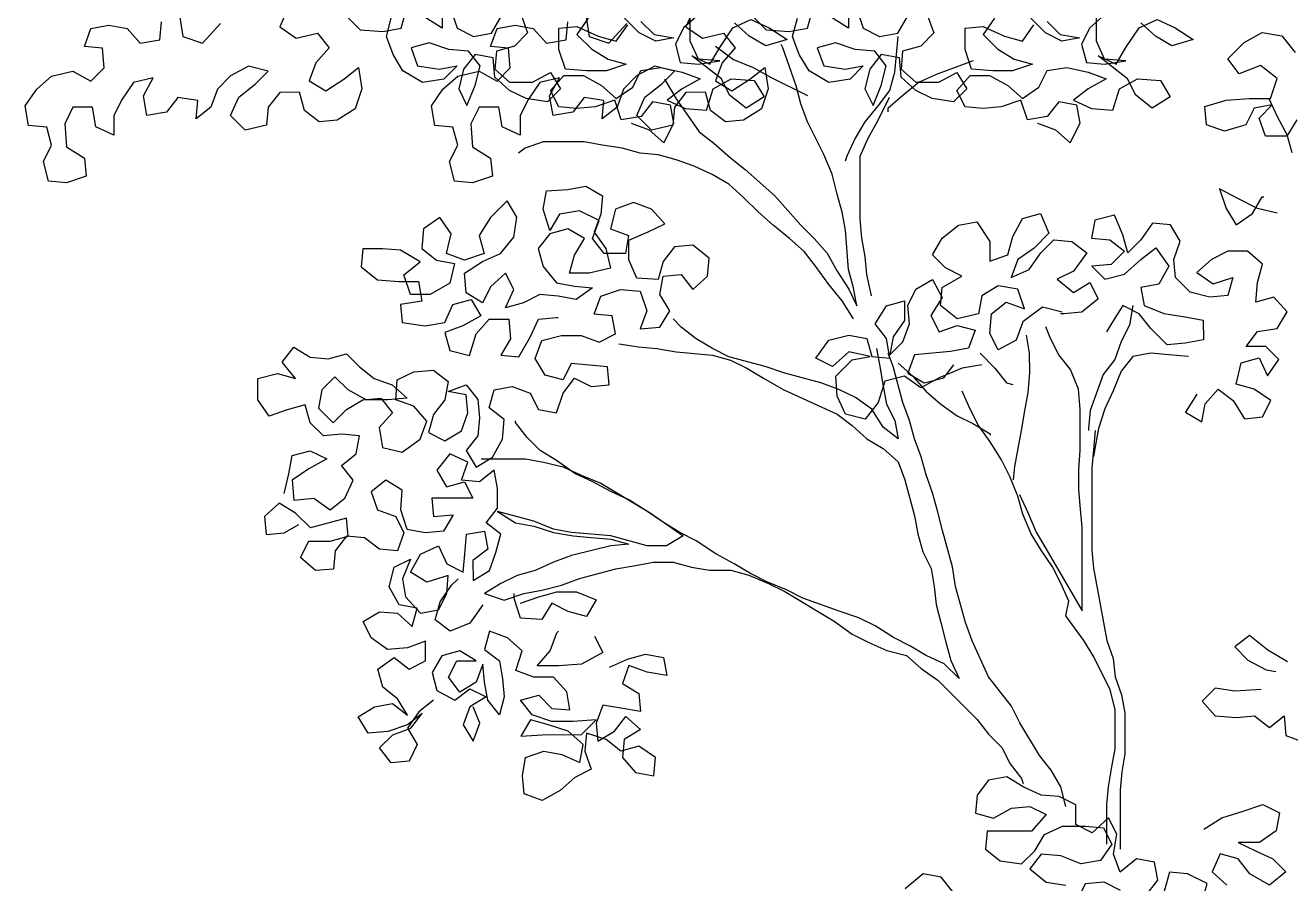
# Model space of a CAD drawing. Header units: millimetres. Extents: x 454 to 24074, y 929 to 15016.
# Drawn here: x 22096 to 22744, y 12458 to 12897 of the extents above; entities that cross this region are included whole.
import ezdxf

# ---------------------------------------------------------------- set-up
doc = ezdxf.new("R2010")
doc.units = ezdxf.units.MM
doc.layers.add('cadblocksdwg.com', color=255, linetype='Continuous')

# ---------------------------------------------------------------- blocks, each defined once
blk = doc.blocks.new('Trees side 019_cad-block.com')
at = {"color": 0}
for points in [[(-708.5, 3330.8), (-690.4, 3324.2), (-675.6, 3311), (-665.7, 3330.8), (-669, 3348.9), (-687.1, 3352.2), (-698.6, 3337.4), (-718.4, 3334), (-725, 3353.8), (-744.8, 3347.2), (-762.9, 3345.5), (-781, 3347.2), (-789.3, 3363.6), (-776.1, 3378.5), (-756.3, 3378.5), (-738.2, 3368.6), (-723.4, 3355.5), (-706.9, 3367), (-698.7, 3383.5), (-678.9, 3386.8), (-657.5, 3381.9), (-639.4, 3375.3), (-657.5, 3365.4), (-672.3, 3353.9), (-654.2, 3345.6), (-632.8, 3344), (-626.2, 3365.4), (-608.1, 3375.3), (-585, 3373.7), (-575.1, 3357.2), (-593.2, 3345.7), (-609.7, 3358.9), (-618, 3375.3), (-647.6, 3398.4), (-629.5, 3390.1), (-619.6, 3406.6), (-606.5, 3426.4), (-588.4, 3434.7), (-570.2, 3426.4), (-552.1, 3414.9), (-573.5, 3408.3), (-590, 3418.2), (-604.8, 3431.3)], [(-641.1, 3439.5), (-655.9, 3426.4), (-664.1, 3409.9), (-659.2, 3391.8), (-641, 3390.1), (-619.6, 3393.4), (-641, 3395.1), (-649.3, 3413.2), (-649.3, 3436.2)], [(-698.7, 3432.9), (-685.5, 3419.7), (-665.8, 3416.5), (-683.9, 3413.1), (-700.4, 3421.4), (-715.2, 3436.2)], [(-751.5, 3436.2), (-763, 3419.7), (-748.1, 3404.9), (-731.6, 3395), (-713.5, 3390.1), (-733.3, 3383.4), (-753.1, 3383.4), (-774.5, 3385.1), (-781.1, 3404.8), (-781.1, 3426.2), (-763, 3427.9), (-741.6, 3418), (-723.4, 3413.1), (-711.9, 3429.6)], [(-889.9, 3445.9), (-883.2, 3426.1), (-866.8, 3417.9), (-848.6, 3421.2), (-838.8, 3437.7)], [(-819, 3439.4), (-812.4, 3421.3), (-825.6, 3408.1), (-843.7, 3403.1), (-845.3, 3385), (-830.5, 3371.8), (-807.4, 3371.8), (-789.3, 3381.8), (-779.4, 3365.3), (-792.6, 3352.1), (-814, 3355.4), (-830.5, 3363.6), (-845.3, 3376.8), (-847, 3396.5), (-865.1, 3399.8), (-876.6, 3385), (-881.5, 3365.2), (-873.3, 3348.7), (-865.1, 3368.5), (-860.1, 3388.3), (-871.7, 3403.1), (-891.5, 3404.7), (-911.2, 3411.3), (-929.4, 3406.3), (-922.8, 3388.2), (-901.3, 3384.9), (-883.2, 3388.3), (-896.4, 3375.1), (-917.8, 3371.7), (-937.6, 3383.3), (-947.5, 3399.7), (-954.1, 3417.8), (-949.2, 3436)], [(-993.6, 3437.6), (-980.4, 3424.4), (-957.4, 3422.8), (-939.3, 3426.1), (-934.3, 3444.2)], [(-898.1, 3445.9), (-898.1, 3426.1), (-916.2, 3437.6)], [(-1053, 3445.8), (-1061.2, 3427.6), (-1044.7, 3416.1), (-1023.3, 3421.1), (-1011.7, 3406.3), (-1024.9, 3391.4), (-1031.5, 3373.3), (-1015, 3363.4), (-996.9, 3375), (-982.1, 3386.5), (-978.7, 3365.1), (-985.3, 3345.3), (-1003.4, 3333.8), (-1021.5, 3332.1), (-1036.4, 3343.6), (-1041.3, 3361.8), (-1061.1, 3361.7), (-1072.6, 3346.9), (-1074.3, 3328.8), (-1095.7, 3323.8), (-1110.5, 3338.6), (-1102.3, 3356.8), (-1085.8, 3369.9), (-1072.7, 3383.1), (-1092.4, 3388.1), (-1110.6, 3378.2), (-1123.7, 3365), (-1130.3, 3346.8), (-1145.1, 3335.3), (-1143.5, 3353.4), (-1163.3, 3356.7), (-1174.8, 3341.9), (-1194.5, 3338.5), (-1197.9, 3358.3), (-1188, 3376.4), (-1207.8, 3371.5), (-1219.3, 3355), (-1227.5, 3338.5), (-1227.5, 3318.7), (-1245.6, 3327), (-1248.9, 3346.7), (-1268.7, 3346.7), (-1276.9, 3330.2), (-1275.2, 3307.2), (-1257.1, 3295.7), (-1255.4, 3277.5), (-1275.2, 3270.9), (-1293.3, 3272.6), (-1298.3, 3292.3), (-1290.1, 3308.8), (-1295, 3326.9), (-1313.2, 3328.6), (-1316.5, 3348.3), (-1304.9, 3364.8), (-1290.1, 3378), (-1268.7, 3383), (-1250.6, 3373.1), (-1237.4, 3386.3), (-1239.1, 3406.1), (-1257.2, 3407.7), (-1250.6, 3425.8), (-1232.5, 3429.1), (-1214.4, 3425.8), (-1201.2, 3411), (-1181.4, 3414.3), (-1179.8, 3432.5)], [(-1161.7, 3439.1), (-1158.4, 3417.7), (-1138.6, 3411.1), (-1120.5, 3430.9)], [(-300.9, 3330.8), (-282.8, 3324.2), (-268, 3311), (-258.1, 3330.8), (-261.4, 3348.9), (-279.5, 3352.2), (-291.1, 3337.4), (-310.8, 3334), (-317.4, 3353.8), (-337.2, 3347.2), (-355.3, 3345.5), (-373.4, 3347.2), (-381.7, 3363.6), (-368.5, 3378.5), (-348.8, 3378.5), (-330.6, 3368.6), (-315.8, 3355.5), (-299.3, 3367), (-291.1, 3383.5), (-271.3, 3386.8), (-249.9, 3381.9), (-231.8, 3375.3), (-249.9, 3365.4), (-264.7, 3353.9), (-246.6, 3345.6), (-225.2, 3344), (-218.6, 3365.4), (-200.5, 3375.3), (-177.4, 3373.7), (-167.5, 3357.2), (-185.6, 3345.7), (-202.1, 3358.9), (-210.4, 3375.3), (-240, 3398.4), (-221.9, 3390.1), (-212, 3406.6), (-198.9, 3426.4), (-180.8, 3434.7), (-162.6, 3426.4), (-144.5, 3414.9), (-165.9, 3408.3), (-182.4, 3418.2), (-197.2, 3431.3)], [(-233.5, 3439.5), (-248.3, 3426.4), (-256.5, 3409.9), (-251.6, 3391.8), (-233.4, 3390.1), (-212, 3393.4), (-233.4, 3395.1), (-241.7, 3413.2), (-241.7, 3436.2)], [(-291.1, 3432.9), (-277.9, 3419.7), (-258.2, 3416.5), (-276.3, 3413.1), (-292.8, 3421.4), (-307.6, 3436.2)], [(-343.9, 3436.2), (-355.4, 3419.7), (-340.5, 3404.9), (-324.1, 3395), (-305.9, 3390.1), (-325.7, 3383.4), (-345.5, 3383.4), (-366.9, 3385.1), (-373.5, 3404.8), (-373.5, 3426.2), (-355.4, 3427.9), (-334, 3418), (-315.8, 3413.1), (-304.3, 3429.6)], [(-482.3, 3445.9), (-475.7, 3426.1), (-459.2, 3417.9), (-441, 3421.2), (-431.2, 3437.7)], [(-411.4, 3439.4), (-404.8, 3421.3), (-418, 3408.1), (-436.1, 3403.1), (-437.7, 3385), (-422.9, 3371.8), (-399.8, 3371.8), (-381.7, 3381.8), (-371.8, 3365.3), (-385, 3352.1), (-406.4, 3355.4), (-422.9, 3363.6), (-437.7, 3376.8), (-439.4, 3396.5), (-457.5, 3399.8), (-469, 3385), (-473.9, 3365.2), (-465.7, 3348.7), (-457.5, 3368.5), (-452.6, 3388.3), (-464.1, 3403.1), (-483.9, 3404.7), (-503.6, 3411.3), (-521.8, 3406.3), (-515.2, 3388.2), (-493.7, 3384.9), (-475.6, 3388.3), (-488.8, 3375.1), (-510.2, 3371.7), (-530, 3383.3), (-539.9, 3399.7), (-546.5, 3417.8), (-541.6, 3436)], [(-586, 3437.6), (-572.9, 3424.4), (-549.8, 3422.8), (-531.7, 3426.1), (-526.7, 3444.2)], [(-490.5, 3445.9), (-490.5, 3426.1), (-508.6, 3437.6)], [(-645.4, 3445.8), (-653.6, 3427.6), (-637.1, 3416.1), (-615.7, 3421.1), (-604.1, 3406.3), (-617.3, 3391.4), (-623.9, 3373.3), (-607.4, 3363.4), (-589.3, 3375), (-574.5, 3386.5), (-571.1, 3365.1), (-577.7, 3345.3), (-595.8, 3333.8), (-614, 3332.1), (-628.8, 3343.6), (-633.8, 3361.8), (-653.5, 3361.7), (-665, 3346.9), (-666.7, 3328.8), (-688.1, 3323.8), (-702.9, 3338.6), (-694.7, 3356.8), (-678.2, 3369.9), (-665.1, 3383.1), (-684.8, 3388.1), (-703, 3378.2), (-716.1, 3365), (-722.7, 3346.8), (-737.5, 3335.3), (-735.9, 3353.4), (-755.7, 3356.7), (-767.2, 3341.9), (-786.9, 3338.5), (-790.3, 3358.3), (-780.4, 3376.4), (-800.2, 3371.5), (-811.7, 3355), (-819.9, 3338.5), (-819.9, 3318.7), (-838, 3327), (-841.3, 3346.7), (-861.1, 3346.7), (-869.3, 3330.2), (-867.6, 3307.2), (-849.5, 3295.7), (-847.8, 3277.5), (-867.6, 3270.9), (-885.7, 3272.6), (-890.7, 3292.3), (-882.5, 3308.8), (-887.4, 3326.9), (-905.6, 3328.6), (-908.9, 3348.3), (-897.4, 3364.8), (-882.5, 3378), (-861.1, 3383), (-843, 3373.1), (-829.8, 3386.3), (-831.5, 3406.1), (-849.6, 3407.7), (-843, 3425.8), (-824.9, 3429.1), (-806.8, 3425.8), (-793.6, 3411), (-773.8, 3414.3), (-772.2, 3432.5)], [(-754.1, 3439.1), (-750.8, 3417.7), (-731, 3411.1), (-712.9, 3430.9)], [(-40.6, 3334.3), (-50.5, 3317.8), (-71.9, 3317.8), (-78.5, 3335.9), (-65.4, 3349.1), (-83.5, 3345.8), (-91.7, 3329.3), (-113.1, 3322.7), (-131.2, 3329.3), (-132.9, 3347.4), (-111.5, 3354), (-88.4, 3355.7), (-67, 3355.7), (-60.4, 3375.5), (-76.9, 3388.6), (-98.3, 3380.4), (-109.9, 3395.2), (-93.4, 3411.7), (-75.3, 3421.6), (-55.5, 3418.3), (-42.3, 3401.8)], [(-441, 3417.9), (-444.3, 3381.7), (-449.2, 3363.6), (-460.8, 3348.7), (-473.9, 3332.2), (-483.8, 3315.8), (-492, 3297.6), (-493.7, 3292.7)], [(-675, 3374.9), (-663.4, 3355.1), (-640.3, 3322.2), (-625.5, 3310.7), (-609, 3295.9), (-594.1, 3284.4), (-564.5, 3258), (-538.1, 3228.4), (-524.9, 3215.2), (-511.7, 3200.4), (-501.8, 3182.3), (-490.2, 3164.2), (-482, 3147.7), (-485.3, 3165.8), (-490.3, 3184), (-493.6, 3223.5), (-496.9, 3241.6), (-501.9, 3259.7), (-506.8, 3279.5), (-515.1, 3299.3), (-531.6, 3332.2), (-538.2, 3350.3), (-543.1, 3368.4), (-549.8, 3388.2), (-556.4, 3406.3), (-558, 3409.6)], [(-623.9, 3407.9), (-605.8, 3394.7), (-586, 3386.5), (-567.9, 3376.6), (-531.6, 3358.5)], [(-365.2, 3393.3), (-401.5, 3380.1), (-419.6, 3371.8), (-436, 3358.6), (-450.9, 3345.4), (-450.9, 3342.1)], [(-467.2, 3157.6), (-472.1, 3179), (-473.8, 3197.1), (-477.1, 3215.3), (-478.8, 3235), (-478.8, 3297.6), (-470.6, 3315.8), (-460.7, 3333.9), (-449.2, 3357)], [(-68.7, 3355.7), (-60.4, 3337.6), (-50.5, 3319.4), (-45.5, 3301.3)], [(-485.3, 3134.5), (-496.8, 3152.6), (-510, 3169.1), (-523.2, 3187.2), (-534.8, 3202), (-549.6, 3215.2), (-566.1, 3228.4), (-580.9, 3241.5), (-595.8, 3256.3), (-610.6, 3269.5), (-627.1, 3279.4), (-645.2, 3287.6), (-663.3, 3294.2), (-681.5, 3299.1), (-699.6, 3300.7), (-717.7, 3305.7), (-737.5, 3308.9), (-755.6, 3312.2), (-796.8, 3312.2), (-814.9, 3305.6), (-821.5, 3300.6)], [(-1056.8, 2959.4), (-1051.9, 2979.2), (-1048.6, 2997.3), (-1030.5, 3002.2), (-1014, 2994), (-1032.1, 2984.1), (-1048.6, 2972.6), (-1046.9, 2952.8), (-1027.1, 2954.5), (-1010.6, 2942.9), (-995.8, 2954.5), (-987.6, 2972.6), (-999.2, 2987.4), (-984.3, 2999), (-981.1, 3017.1), (-999.2, 3018.7), (-1017.3, 3017.1), (-1030.5, 3030.2), (-1035.5, 3048.4), (-1053.6, 3043.4), (-1071.7, 3036.8), (-1083.2, 3053.3), (-1083.3, 3074.7), (-1063.5, 3079.6), (-1045.4, 3074.7), (-1058.6, 3091.2), (-1047, 3106), (-1030.6, 3096.1), (-1012.4, 3094.5), (-994.3, 3099.5), (-981.1, 3086.3), (-966.3, 3074.8), (-948.2, 3068.2), (-933.3, 3055), (-953.1, 3053.4), (-974.5, 3053.4), (-992.6, 3063.2), (-1005.8, 3076.4), (-1019, 3063.2), (-1022.3, 3045.1), (-1007.4, 3030.3), (-994.3, 3043.5), (-977.8, 3053.4), (-959.7, 3055), (-948.1, 3040.2), (-961.3, 3025.4), (-958, 3005.6), (-938.2, 3000.7), (-920.1, 3013.9), (-913.5, 3032), (-926.7, 3046.8), (-944.8, 3053.4), (-943.2, 3073.2), (-926.7, 3081.4), (-907, 3083.1), (-892.1, 3071.6), (-895.4, 3053.4), (-906.9, 3038.6), (-911.9, 3020.5), (-895.4, 3012.2), (-878.9, 3022.1), (-872.3, 3040.3), (-874, 3058.4), (-892.1, 3061.7), (-874, 3068.3), (-862.5, 3053.5), (-860.8, 3035.3), (-862.4, 3017.2), (-874, 3002.4), (-864.1, 2985.9), (-847.6, 2995.8), (-837.7, 3013.9), (-836.1, 3033.7), (-850.9, 3045.2), (-846, 3063.4), (-827.9, 3066.7), (-809.8, 3060.1), (-801.5, 3043.6), (-783.4, 3040.4), (-776.8, 3060.1), (-765.3, 3075), (-748.8, 3066.7), (-730.7, 3068.4), (-732.3, 3086.5), (-768.6, 3089.8), (-776.8, 3073.3), (-794.9, 3078.2), (-804.8, 3094.7), (-798.3, 3112.8), (-778.5, 3117.8), (-758.7, 3117.8), (-740.6, 3111.2), (-724.1, 3119.5), (-727.5, 3137.6), (-745.6, 3139.2), (-739, 3157.4), (-719.2, 3164), (-699.5, 3162.3), (-692.9, 3142.6), (-699.4, 3124.5), (-679.7, 3126.1), (-669.8, 3142.6), (-679.7, 3159.1), (-676.4, 3177.2), (-658.3, 3178.9), (-646.7, 3164), (-631.9, 3177.2), (-630.3, 3195.4), (-646.8, 3208.5), (-664.9, 3206.9), (-676.4, 3192), (-681.4, 3173.9), (-702.8, 3175.5), (-711, 3193.6), (-711, 3213.4), (-691.3, 3221.7), (-674.8, 3229.9), (-688, 3244.7), (-706.1, 3251.3), (-724.3, 3244.7), (-729.2, 3224.9), (-711.1, 3218.3), (-714.3, 3200.2), (-735.7, 3200.2), (-747.3, 3215), (-740.7, 3233.1), (-760.5, 3243), (-780.3, 3239.7), (-790.1, 3223.2), (-796.7, 3244.6), (-793.5, 3262.8), (-772.1, 3264.4), (-753.9, 3267.7), (-737.4, 3257.9), (-739.1, 3239.7), (-745.7, 3221.6), (-734.1, 3205.1), (-729.1, 3185.4), (-750.6, 3180.4), (-770.3, 3180.4), (-765.4, 3198.5), (-755.5, 3215), (-772, 3224.9), (-790.1, 3219.9), (-801.7, 3205.1), (-796.7, 3187), (-783.5, 3170.5), (-765.4, 3167.2), (-747.2, 3165.6), (-763.7, 3154), (-781.8, 3157.3), (-800, 3159), (-816.4, 3150.7), (-834.5, 3145.7), (-826.3, 3163.9), (-834.6, 3180.3), (-849.4, 3167.1), (-857.6, 3150.7), (-874.1, 3160.5), (-875.8, 3180.3), (-857.7, 3191.9), (-839.5, 3200.1), (-826.4, 3216.6), (-823.1, 3236.4), (-833, 3252.8), (-849.5, 3236.3), (-861, 3218.2), (-856, 3200.1), (-875.8, 3193.5), (-893.9, 3200.1), (-889, 3219.8), (-900.5, 3236.3), (-917, 3224.7), (-918.6, 3205), (-903.8, 3193.5), (-885.7, 3190.2), (-890.6, 3170.4), (-910.3, 3158.9), (-930.1, 3158.8), (-936.7, 3178.6), (-920.3, 3191.8), (-940, 3203.3), (-958.2, 3204.9), (-977.9, 3204.9), (-979.6, 3186.8), (-963.1, 3173.6), (-941.7, 3172), (-921.9, 3172), (-918.6, 3152.3), (-940, 3148.9), (-938.3, 3130.8), (-915.3, 3127.5), (-895.5, 3130.9), (-887.3, 3149), (-869.2, 3154), (-859.3, 3137.5), (-877.4, 3127.6), (-895.5, 3121), (-890.5, 3102.9), (-870.7, 3097.9), (-864.2, 3119.4), (-851, 3134.2), (-831.2, 3134.2), (-829.6, 3114.4), (-839.4, 3098), (-821.3, 3096.3), (-809.8, 3116.1), (-801.6, 3134.2), (-783.5, 3135.9), (-781.8, 3135.9)], [(-60.3, 3240.4), (-80.1, 3245.3), (-99.9, 3255.2), (-118, 3265), (-111.4, 3245.3), (-101.5, 3228.8), (-85, 3240.3), (-75.2, 3256.8), (-73.5, 3256.8)], [(-276, 3141.3), (-295.8, 3146.2), (-315.6, 3131.4), (-322.1, 3113.3), (-340.3, 3103.4), (-348.5, 3119.8), (-346.9, 3139.6), (-332.1, 3151.1), (-313.9, 3144.6), (-320.5, 3164.3), (-340.3, 3167.6), (-356.8, 3157.7), (-360.1, 3139.6), (-381.5, 3134.6), (-398, 3147.8), (-396.3, 3165.9), (-376.6, 3177.5), (-393.1, 3185.7), (-406.2, 3198.9), (-396.4, 3215.3), (-379.9, 3228.5), (-361.8, 3231.8), (-348.6, 3212.1), (-348.6, 3192.3), (-330.5, 3198.9), (-325.5, 3217.1), (-315.7, 3235.2), (-297.6, 3240.1), (-289.3, 3220.4), (-304.1, 3205.5), (-320.6, 3194), (-327.1, 3175.9), (-309, 3184.1), (-297.5, 3200.6), (-284.3, 3213.8), (-266.2, 3212.2), (-251.4, 3200.6), (-264.5, 3182.5), (-281, 3174.3), (-264.5, 3161.1), (-248.1, 3171), (-239.8, 3154.5), (-256.3, 3141.3), (-274.4, 3139.7), (-277.7, 3139.7)], [(-140.9, 3059.1), (-152.4, 3040.9), (-135.9, 3031.1), (-132.6, 3049.2), (-119.5, 3064), (-104.6, 3052.5), (-93.1, 3034.4), (-75, 3036.1), (-66.7, 3052.5), (-83.2, 3064.1), (-101.3, 3069), (-96.4, 3090.4), (-78.3, 3095.4), (-70, 3077.3), (-58.5, 3093.7), (-71.7, 3106.9), (-91.5, 3106.9), (-80, 3121.7), (-60.2, 3125), (-50.3, 3141.5), (-63.5, 3156.3), (-81.6, 3151.4), (-80, 3171.1), (-75.1, 3189.3), (-89.9, 3202.4), (-109.7, 3202.4), (-126.2, 3194.2), (-141, 3181), (-124.5, 3169.5), (-104.7, 3176.1), (-109.7, 3157.9), (-127.8, 3156.3), (-147.6, 3161.2), (-162.4, 3176), (-164.1, 3194.1), (-157.5, 3212.3), (-167.4, 3228.7), (-185.5, 3230.4), (-197, 3213.9), (-210.2, 3200.7), (-215.2, 3218.8), (-223.4, 3238.6), (-243.2, 3233.6), (-246.5, 3215.5), (-228.3, 3213.8), (-213.5, 3202.3), (-226.7, 3189.1), (-246.4, 3187.5), (-233.2, 3174.3), (-213.5, 3179.3), (-197, 3194.1), (-182.2, 3205.7), (-169, 3187.5), (-178.9, 3169.4), (-197, 3166.1), (-193.7, 3148), (-173.9, 3139.8), (-152.5, 3136.5), (-134.4, 3133.2), (-134.3, 3113.4), (-152.5, 3110.1), (-170.6, 3108.5), (-187.1, 3124.9), (-198.6, 3139.7), (-215.1, 3148), (-226.6, 3129.8), (-231.5, 3121.6)], [(-356.7, 3088.5), (-376.5, 3085.2), (-399.5, 3075.3), (-417.7, 3065.4), (-434.1, 3076.9), (-453.9, 3072), (-460.5, 3050.5), (-473.6, 3034), (-493.4, 3039), (-501.7, 3057.1), (-503.3, 3076.9), (-486.9, 3093.3), (-468.8, 3096.7), (-490.2, 3101.6), (-506.6, 3086.7), (-523.1, 3095), (-510, 3113.1), (-490.2, 3118.1), (-472.1, 3114.8), (-467.1, 3096.7), (-449, 3095), (-452.3, 3114.8), (-463.8, 3129.6), (-452.3, 3147.7), (-434.2, 3152.7), (-434.2, 3132.9), (-445.7, 3116.4), (-449, 3098.3), (-435.8, 3111.5), (-429.3, 3129.6), (-430.9, 3147.8), (-422.7, 3164.2), (-406.2, 3174.1), (-396.3, 3156), (-407.8, 3137.9), (-399.6, 3121.4), (-381.5, 3128), (-363.3, 3123.1), (-369.9, 3105), (-388, 3101.7), (-424.3, 3098.3), (-430.9, 3080.2), (-414.4, 3070.3), (-394.6, 3075.3), (-384.7, 3088.5)], [(-205.2, 3148), (-208.5, 3128.2), (-216.7, 3111.7), (-223.3, 3093.6), (-234.8, 3078.7), (-247.9, 3042.5), (-249.6, 3024.4), (-249.6, 3022.7)], [(-462.2, 3104.9), (-458.9, 3086.8), (-455.6, 3067), (-452.2, 3048.9), (-444, 3032.4), (-440.7, 3014.3), (-455.5, 3025.8), (-467.1, 3043.9), (-483.5, 3055.5), (-500, 3063.7), (-518.2, 3070.3), (-554.4, 3080.1), (-574.2, 3086.7), (-610.4, 3096.5), (-626.9, 3104.7), (-643.4, 3114.6), (-658.2, 3126.1), (-666.5, 3134.4)], [(-318.7, 2958.4), (-310.5, 2940.3), (-302.2, 2920.5), (-292.3, 2904.1), (-256, 2841.5), (-256, 2886), (-256.1, 2925.5), (-257.7, 2943.6), (-259.4, 2963.4), (-259.4, 2983.2), (-257.8, 3002.9), (-257.8, 3044.1), (-259.5, 3063.9), (-267.8, 3083.7), (-279.3, 3098.5), (-287.6, 3114.9), (-292.5, 3126.5)], [(-312.3, 3118.2), (-309, 3100.1), (-308.9, 3080.3), (-310.6, 3060.6), (-313.8, 3042.4), (-317.1, 3022.7), (-323.7, 2986.4), (-325.3, 2973.2)], [(-720.8, 3109.6), (-701.1, 3106.3), (-682.9, 3104.7), (-663.2, 3101.4), (-626.9, 3098.2), (-608.8, 3093.2), (-592.3, 3085), (-575.8, 3075.1), (-556, 3063.6), (-501.7, 3039), (-486.8, 3027.4), (-472, 3014.3), (-455.5, 3004.4), (-440.7, 2991.2), (-434, 2973.1), (-424.1, 2936.9), (-420.8, 2918.8), (-415.9, 2900.7), (-407.6, 2884.2), (-404.3, 2866.1), (-402.6, 2847.9), (-397.7, 2829.8), (-392.7, 2810.1), (-387.8, 2791.9), (-379.5, 2773.8), (-394.3, 2788.6), (-412.5, 2796.9), (-429, 2806.7), (-445.4, 2815), (-463.6, 2826.5), (-480.1, 2834.7), (-499.8, 2841.3), (-536.1, 2854.4), (-552.6, 2862.6), (-572.3, 2870.9), (-588.8, 2879.1), (-605.3, 2888.9), (-623.4, 2898.8), (-643.2, 2912), (-659.7, 2920.2), (-676.2, 2930.1), (-692.7, 2941.6), (-710.8, 2953.1), (-728.9, 2961.3), (-747.1, 2971.2), (-765.2, 2979.4), (-783.3, 2992.6), (-799.8, 3002.4), (-813, 3015.6), (-824.6, 3030.4), (-824.6, 3032.1)], [(-272.3, 2645.4), (-277.3, 2665.2), (-287.2, 2681.7), (-298.7, 2696.5), (-318.5, 2729.4), (-326.8, 2745.9), (-349.8, 2775.5), (-366.4, 2811.7), (-373, 2829.9), (-382.9, 2866.1), (-386.2, 2885.9), (-396.1, 2922.1), (-401.1, 2941.9), (-406, 2960), (-412.6, 2978.1), (-417.6, 2996.2), (-424.2, 3014.3), (-429.2, 3032.4), (-435.8, 3050.6), (-445.7, 3086.8), (-450.6, 3100)], [(-358.4, 3100.1), (-343.5, 3085.2), (-332, 3070.4), (-325.4, 3068.8)], [(-149.1, 3096.9), (-168.9, 3098.6), (-187, 3100.2), (-205.2, 3096.9), (-216.7, 3082.1), (-224.9, 3062.3), (-233.1, 3044.2), (-239.7, 3024.4), (-243, 3006.3), (-244.6, 2996.4)], [(-440.7, 3090.1), (-425.9, 3076.9), (-412.7, 3062.1), (-397.9, 3048.9), (-381.4, 3037.4), (-364.9, 3029.2), (-348.4, 3019.3), (-348.4, 3017.7)], [(-231.1, 2607.6), (-231.1, 2647.1), (-229.5, 2665.2), (-226.2, 2685), (-222.9, 2703.1), (-223, 2742.7), (-227.9, 2762.4), (-244.4, 2795.4), (-254.3, 2811.8), (-272.5, 2836.5), (-269.2, 2851.4), (-277.4, 2869.5), (-285.7, 2885.9), (-297.2, 2902.4), (-307.1, 2918.9), (-315.4, 2938.6), (-320.4, 2956.8), (-328.6, 2976.5), (-336.9, 2993), (-348.4, 3011.1), (-360, 3027.6), (-368.2, 3044), (-376.5, 3062.1)], [(-243, 3022.7), (-244.6, 3003), (-246.2, 2984.8), (-246.2, 2902.5), (-244.5, 2884.3), (-231.3, 2811.9), (-224.7, 2793.7), (-223, 2775.6), (-216.4, 2757.5), (-213.1, 2739.4), (-213, 2698.2), (-216.3, 2680.1), (-217.9, 2661.9), (-217.9, 2602.6)], [(-906.7, 2751.9), (-921.5, 2740.4), (-933, 2723.9), (-923.1, 2707.4), (-931.3, 2691), (-949.5, 2689.3), (-961, 2704.1), (-947.8, 2717.3), (-929.7, 2723.9), (-918.2, 2738.7), (-933, 2727.2), (-952.8, 2720.6), (-972.5, 2718.9), (-982.4, 2735.4), (-966, 2745.3), (-947.9, 2748.6), (-933, 2737.1), (-942.9, 2753.5), (-957.8, 2765.1), (-962.7, 2783.2), (-946.3, 2794.7), (-931.4, 2783.2), (-914.9, 2791.5), (-915, 2811.2), (-933.1, 2804.6), (-952.9, 2803), (-969.3, 2814.5), (-977.6, 2830.9), (-961.1, 2840.8), (-943, 2839.2), (-928.2, 2826), (-923.2, 2844.2), (-941.4, 2847.5), (-951.3, 2865.6), (-946.3, 2885.3), (-929.9, 2893.6), (-938.1, 2873.8), (-934.8, 2855.7), (-919.9, 2839.2), (-901.8, 2842.5), (-893.6, 2859), (-892, 2877.2), (-913.4, 2870.5), (-929.9, 2880.4), (-920, 2898.5), (-901.9, 2906.8), (-893.6, 2888.7), (-877.1, 2880.5), (-875.5, 2898.6), (-873.9, 2918.4), (-855.8, 2921.7), (-852.4, 2903.5), (-867.3, 2892), (-867.2, 2872.2), (-850.8, 2882.1), (-844.2, 2900.3), (-839.3, 2918.4), (-854.1, 2929.9), (-842.6, 2944.7), (-842.6, 2964.5), (-845.9, 2982.6), (-860.7, 2971.1), (-878.9, 2972.7), (-872.3, 2990.8), (-890.4, 2999.1), (-903.6, 2982.6), (-893.7, 2966.1), (-875.6, 2971.1), (-867.3, 2954.6), (-908.5, 2954.6), (-906.8, 2936.4), (-887.1, 2938.1), (-896.9, 2921.6), (-915.1, 2920), (-933.2, 2923.2), (-939.8, 2943), (-938.2, 2962.8), (-954.7, 2972.6), (-969.5, 2961.1), (-962.9, 2943), (-944.7, 2936.4), (-936.5, 2919.9), (-943.1, 2901.8), (-961.2, 2903.4), (-976, 2915), (-994.1, 2916.6), (-1005.7, 2901.8), (-1007.3, 2883.6), (-1025.4, 2882), (-1040.3, 2895.1), (-1032, 2911.6), (-1010.6, 2911.6), (-992.5, 2916.6), (-994.2, 2934.7), (-1030.4, 2924.8), (-1045.2, 2939.6), (-1061.7, 2949.5), (-1076.5, 2936.3), (-1074.9, 2918.2), (-1056.8, 2919.8), (-1041.9, 2928.1)], [(-859.1, 2994.2), (-814.6, 2994.2), (-796.5, 2990.9), (-776.7, 2986), (-758.6, 2977.8), (-738.8, 2969.6), (-689.4, 2939.9), (-656.4, 2916.9), (-672.9, 2907), (-692.6, 2907), (-728.9, 2916.8), (-768.4, 2920.1), (-786.6, 2923.4), (-806.3, 2931.6), (-842.6, 2941.4), (-824.5, 2929.9), (-806.3, 2926.7), (-786.6, 2920.1), (-766.8, 2916.8), (-748.7, 2915.2), (-728.9, 2913.5), (-710.8, 2908.6), (-728.9, 2907), (-768.4, 2897), (-786.5, 2890.4), (-804.7, 2882.2), (-822.8, 2877.2), (-839.2, 2869), (-855.7, 2859.1), (-835.9, 2852.5), (-816.2, 2859.1), (-798, 2862.4), (-778.3, 2867.4), (-760.2, 2874), (-723.9, 2883.9), (-704.2, 2887.2), (-686, 2890.5), (-666.3, 2890.5), (-648.1, 2885.6), (-630, 2882.3), (-608.6, 2882.4), (-590.5, 2877.4), (-570.7, 2869.2), (-554.2, 2861), (-504.8, 2831.4), (-486.6, 2818.2), (-470.1, 2810), (-452, 2801.8), (-432.2, 2796.8), (-417.4, 2783.7), (-400.9, 2772.2), (-361.3, 2732.7), (-349.8, 2717.8), (-336.6, 2704.7), (-328.3, 2688.2), (-316.8, 2673.4), (-315.2, 2668.4)], [(-857.3, 2847.5), (-870.5, 2829.4), (-890.3, 2821.1), (-905.1, 2832.7), (-900.2, 2850.8), (-888.7, 2867.3), (-882.1, 2873.9)], [(-819.4, 2849.2), (-801.3, 2855.8), (-783.2, 2860.8), (-763.4, 2860.8), (-743.7, 2852.6), (-753.5, 2836.1), (-771.7, 2841), (-788.1, 2849.2), (-798, 2832.8), (-819.4, 2834.4), (-826, 2854.1), (-826, 2859.1)], [(-730.4, 2785), (-712.3, 2793.3), (-694.2, 2798.3), (-676.1, 2795), (-672.8, 2776.9), (-692.5, 2780.1), (-710.7, 2786.7), (-717.2, 2768.6), (-700.7, 2758.7), (-699.1, 2740.6), (-718.9, 2743.9), (-737, 2747.1), (-743.6, 2729), (-741.9, 2710.9), (-725.4, 2720.8), (-713.9, 2735.6), (-699.1, 2722.5), (-715.5, 2712.6), (-717.2, 2694.4), (-704, 2679.6), (-685.8, 2676.3), (-684.2, 2694.5), (-700.7, 2706), (-718.8, 2701), (-733.7, 2712.5), (-753.4, 2719.1), (-755.1, 2701), (-748.5, 2682.9), (-764.9, 2674.6), (-779.7, 2661.4), (-797.8, 2651.5), (-816, 2658.1), (-817.6, 2676.2), (-814.4, 2694.4), (-796.2, 2701), (-778.1, 2697.7), (-760, 2689.5), (-756.7, 2707.6), (-771.6, 2720.8), (-791.3, 2727.3), (-809.5, 2732.2), (-819.3, 2715.8), (-797.9, 2717.4), (-758.4, 2717.5), (-743.6, 2732.3), (-766.6, 2730.6), (-788, 2730.6), (-807.8, 2737.2), (-819.4, 2752), (-801.2, 2757), (-788, 2743.8), (-769.9, 2742.2), (-773.2, 2760.3), (-786.4, 2775.1), (-806.2, 2775.1), (-824.3, 2781.7), (-817.8, 2801.4), (-832.6, 2814.6), (-850.7, 2821.2), (-855.7, 2803), (-840.8, 2791.5), (-837.5, 2773.4), (-835.8, 2755.3), (-840.8, 2737.2), (-852.3, 2752), (-855.6, 2770.1), (-857.3, 2788.2), (-863.9, 2770.1), (-880.3, 2760.2), (-891.9, 2775), (-883.6, 2791.5), (-863.9, 2791.5), (-880.4, 2801.4), (-898.5, 2796.4), (-908.3, 2779.9), (-903.4, 2761.8), (-885.3, 2751.9), (-870.4, 2763.5), (-854, 2755.3), (-870.4, 2745.4), (-877, 2727.2), (-867.1, 2710.8), (-860.5, 2728.9), (-867.1, 2745.4)], [(-745.3, 2816.3), (-737, 2799.9), (-758.4, 2788.3), (-781.5, 2786.6), (-802.9, 2786.6), (-789.7, 2801.5), (-783.2, 2819.6), (-781.5, 2821.2)], [(-50, 2790.6), (-69.8, 2802.1), (-87.9, 2816.9), (-102.8, 2805.4), (-89.6, 2792.2), (-71.4, 2782.3), (-61.5, 2780.7)], [(-76.4, 2762.6), (-102.7, 2760.9), (-122.5, 2764.2), (-135.7, 2751), (-122.5, 2736.2), (-101, 2734.5), (-82.9, 2736.2), (-68.1, 2724.7), (-53.3, 2736.2), (-51.6, 2716.5), (-33.5, 2709.9), (2.8, 2716.5)], [(-133.9, 2622.5), (-115.8, 2634), (-94.4, 2640.6), (-74.6, 2647.3), (-58.1, 2639), (-61.4, 2620.9), (-77.9, 2609.4), (-99.3, 2609.3), (-82.8, 2601.1), (-64.7, 2592.9), (-51.5, 2579.7), (-67.9, 2566.5), (-87.7, 2578), (-99.3, 2592.9), (-117.4, 2597.8), (-125.6, 2579.7), (-110.8, 2566.5)], [(-135.5, 2550), (-130.5, 2568.1), (-150.3, 2578), (-168.4, 2579.6), (-178.3, 2543.4)], [(-193.1, 2554.9), (-180, 2571.4), (-183.3, 2589.5), (-201.4, 2592.8), (-217.9, 2579.6), (-224.5, 2597.7), (-221.2, 2617.5), (-229.5, 2633.9), (-245.9, 2619.1), (-262.4, 2627.3), (-262.4, 2647.1), (-278.9, 2655.3), (-297, 2656.9), (-315.1, 2665.2), (-331.6, 2675), (-349.8, 2671.7), (-361.3, 2656.9), (-362.9, 2638.8), (-344.8, 2633.8), (-326.7, 2643.7), (-308.5, 2645.4), (-292.1, 2637.2), (-306.9, 2620.7), (-351.4, 2620.6), (-353, 2602.5), (-338.1, 2591), (-316.7, 2587.7), (-303.6, 2600.9), (-293.7, 2617.4), (-275.6, 2625.7), (-252.5, 2625.7), (-234.4, 2624), (-226.1, 2607.6), (-237.6, 2591.1), (-257.4, 2587.8), (-277.2, 2596), (-297, 2597.6), (-308.5, 2582.8), (-292, 2569.6), (-272.2, 2566.3)], [(-260.7, 2551.5), (-252.5, 2568), (-234.3, 2569.7), (-217.9, 2561.5)], [(-385.9, 2559.7), (-397.4, 2574.5), (-415.6, 2577.7), (-433.7, 2562.9)]]:
    blk.add_lwpolyline(points, dxfattribs=at)

msp = doc.modelspace()

# ---------------------------------------------------------------- block references
at = {"layer": 'cadblocksdwg.com', "xscale": 0.5103099452236204, "yscale": 0.5103099452236204, "zscale": 0.5103099452236204}
msp.add_blockref('Trees side 019_cad-block.com', (22767.87, 11147.14), dxfattribs=at)

doc.saveas('drawing.dxf')
